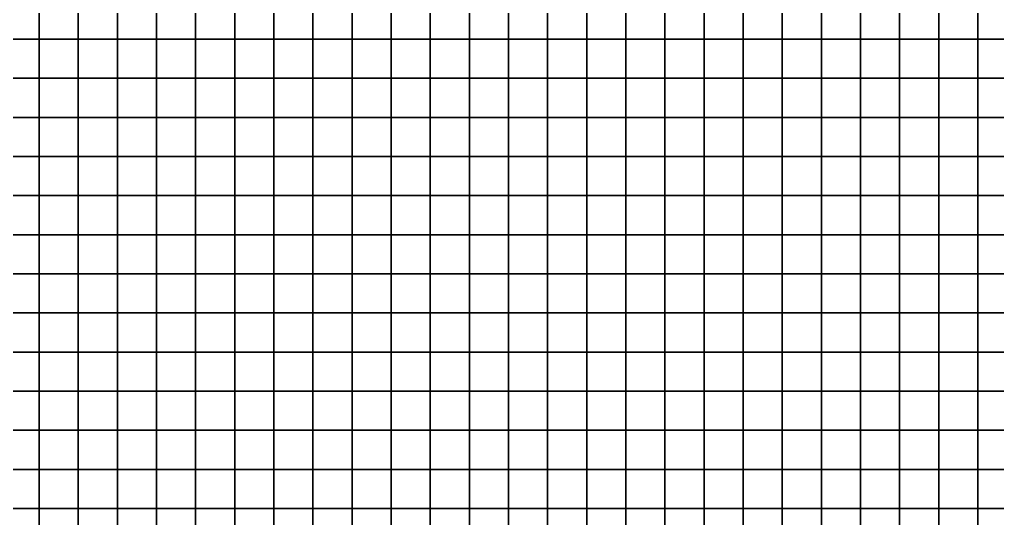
# Model space of a CAD drawing. Extents: x -32000 to 32000, y -32000 to 32000.
# Drawn here: x -15680 to 320, y -23843 to -15680 of the extents above; entities that cross this region are included whole.
import ezdxf

# ---------------------------------------------------------------- set-up
doc = ezdxf.new("R2010")
doc.units = 0

msp = doc.modelspace()

# ---------------------------------------------------------------- linework, layer by layer
at = {"color": 1}
for points in [[(-16000, -16000, 3510.0713), (-15360, -16000, 3424.8237), (-15360, -15360, 3465.3518), (-16000, -15360, 3507.9136)], [(-15360, -16000, 3424.8237), (-14720.002, -16000, 3072.3792), (-14720.002, -15360, 3094.0056), (-15360, -15360, 3465.3518)], [(-14720.002, -16000, 3072.3792), (-14080, -16000, 2852.0642), (-14080, -15360, 2842.8306), (-14720.002, -15360, 3094.0056)], [(-14080, -16000, 2852.0642), (-13440, -16000, 2836.656), (-13440, -15360, 2833.4561), (-14080, -15360, 2842.8306)], [(-13440, -16000, 2836.656), (-12800.002, -16000, 2835.3306), (-12800.002, -15360, 2832.1306), (-13440, -15360, 2833.4561)], [(-12800.002, -16000, 2835.3306), (-12160, -16000, 2834.0049), (-12160, -15360, 2830.8052), (-12800.002, -15360, 2832.1306)], [(-12160, -16000, 2834.0049), (-11520, -16000, 2833.1111), (-11520, -15360, 2829.4795), (-12160, -15360, 2830.8052)], [(-11520, -16000, 2833.1111), (-10880.002, -16000, 2834.5715), (-10880.002, -15360, 2830.6875), (-11520, -15360, 2829.4795)], [(-10880.002, -16000, 2834.5715), (-10240, -16000, 2836.1794), (-10240, -15360, 2832.2949), (-10880.002, -15360, 2830.6875)], [(-10240, -16000, 2836.1794), (-9600, -16000, 2837.7871), (-9600, -15360, 2833.9033), (-10240, -15360, 2832.2949)], [(-9600, -16000, 2837.7871), (-8960.002, -16000, 2839.395), (-8960.002, -15360, 2835.5115), (-9600, -15360, 2833.9033)], [(-8960.002, -16000, 2839.395), (-8320, -16000, 2841.0029), (-8320, -15360, 2837.1191), (-8960.002, -15360, 2835.5115)], [(-8320, -16000, 2841.0029), (-7680, -16000, 2842.6108), (-7680, -15360, 2838.7273), (-8320, -15360, 2837.1191)], [(-7680, -16000, 2842.6108), (-7040, -16000, 2844.2188), (-7040, -15360, 2840.3354), (-7680, -15360, 2838.7273)], [(-7040, -16000, 2844.2188), (-6400.002, -16000, 2845.8269), (-6400.002, -15360, 2841.9429), (-7040, -15360, 2840.3354)], [(-6400.002, -16000, 2845.8269), (-5760, -16000, 2847.4343), (-5760, -15360, 2843.5508), (-6400.002, -15360, 2841.9429)], [(-5760, -16000, 2847.4343), (-5120, -16000, 2849.043), (-5120, -15360, 2845.1592), (-5760, -15360, 2843.5508)], [(-5120, -16000, 2849.043), (-4480.002, -16000, 2850.6514), (-4480.002, -15360, 2846.7673), (-5120, -15360, 2845.1592)], [(-4480.002, -16000, 2850.6514), (-3840, -16000, 2852.2588), (-3840, -15360, 2848.3752), (-4480.002, -15360, 2846.7673)], [(-3840, -16000, 2852.2588), (-3200, -16000, 2853.8669), (-3200, -15360, 2850.0178), (-3840, -15360, 2848.3752)], [(-3200, -16000, 2853.8669), (-2560.002, -16000, 2855.509), (-2560.002, -15360, 2852.3511), (-3200, -15360, 2850.0178)], [(-2560.002, -16000, 2855.509), (-1920, -16000, 2876.9805), (-1920, -15360, 2868.7683), (-2560.002, -15360, 2852.3511)], [(-1920, -16000, 2876.9805), (-1280, -16000, 2963.5525), (-1280, -15360, 2940.9036), (-1920, -15360, 2868.7683)], [(-1280, -16000, 2963.5525), (-640.002, -16000, 3057.5889), (-640.002, -15360, 3017.8027), (-1280, -15360, 2940.9036)], [(-640.002, -16000, 3057.5889), (0, -16000, 3322.4719), (0, -15360, 3295.3147), (-640.002, -15360, 3017.8027)], [(0, -16000, 3322.4719), (640, -16000, 3743.3154), (640, -15360, 3744.3469), (0, -15360, 3295.3147)], [(-16000, -16640, 3418.0225), (-15360, -16640, 3243.3398), (-15360, -16000, 3424.8237), (-16000, -16000, 3510.0713)], [(-15360, -16640, 3243.3398), (-14720.002, -16640, 2952.3535), (-14720.002, -16000, 3072.3792), (-15360, -16000, 3424.8237)], [(-14720.002, -16640, 2952.3535), (-14080, -16640, 2849.9644), (-14080, -16000, 2852.0642), (-14720.002, -16000, 3072.3792)], [(-14080, -16640, 2849.9644), (-13440, -16640, 2839.8867), (-13440, -16000, 2836.656), (-14080, -16000, 2852.0642)], [(-13440, -16640, 2839.8867), (-12800.002, -16640, 2838.5305), (-12800.002, -16000, 2835.3306), (-13440, -16000, 2836.656)], [(-12800.002, -16640, 2838.5305), (-12160, -16640, 2837.2048), (-12160, -16000, 2834.0049), (-12800.002, -16000, 2835.3306)], [(-12160, -16640, 2837.2048), (-11520, -16640, 2836.9944), (-11520, -16000, 2833.1111), (-12160, -16000, 2834.0049)], [(-11520, -16640, 2836.9944), (-10880.002, -16640, 2838.4541), (-10880.002, -16000, 2834.5715), (-11520, -16000, 2833.1111)], [(-10880.002, -16640, 2838.4541), (-10240, -16640, 2840.0625), (-10240, -16000, 2836.1794), (-10880.002, -16000, 2834.5715)], [(-10240, -16640, 2840.0625), (-9600, -16640, 2841.6707), (-9600, -16000, 2837.7871), (-10240, -16000, 2836.1794)], [(-9600, -16640, 2841.6707), (-8960.002, -16640, 2843.2788), (-8960.002, -16000, 2839.395), (-9600, -16000, 2837.7871)], [(-8960.002, -16640, 2843.2788), (-8320, -16640, 2844.8865), (-8320, -16000, 2841.0029), (-8960.002, -16000, 2839.395)], [(-8320, -16640, 2844.8865), (-7680, -16640, 2846.4944), (-7680, -16000, 2842.6108), (-8320, -16000, 2841.0029)], [(-7680, -16640, 2846.4944), (-7040, -16640, 2848.1028), (-7040, -16000, 2844.2188), (-7680, -16000, 2842.6108)], [(-7040, -16640, 2848.1028), (-6400.002, -16640, 2849.7107), (-6400.002, -16000, 2845.8269), (-7040, -16000, 2844.2188)], [(-6400.002, -16640, 2849.7107), (-5760, -16640, 2851.3184), (-5760, -16000, 2847.4343), (-6400.002, -16000, 2845.8269)], [(-5760, -16640, 2851.3184), (-5120, -16640, 2852.9265), (-5120, -16000, 2849.043), (-5760, -16000, 2847.4343)], [(-5120, -16640, 2852.9265), (-4480.002, -16640, 2854.5344), (-4480.002, -16000, 2850.6514), (-5120, -16000, 2849.043)], [(-4480.002, -16640, 2854.5344), (-3840, -16640, 2856.1423), (-3840, -16000, 2852.2588), (-4480.002, -16000, 2850.6514)], [(-3840, -16640, 2856.1423), (-3200, -16640, 2857.7505), (-3200, -16000, 2853.8669), (-3840, -16000, 2852.2588)], [(-3200, -16640, 2857.7505), (-2560.002, -16640, 2859.3589), (-2560.002, -16000, 2855.509), (-3200, -16000, 2853.8669)], [(-2560.002, -16640, 2859.3589), (-1920, -16640, 2864.4343), (-1920, -16000, 2876.9805), (-2560.002, -16000, 2855.509)], [(-1920, -16640, 2864.4343), (-1280, -16640, 2884.636), (-1280, -16000, 2963.5525), (-1920, -16000, 2876.9805)], [(-1280, -16640, 2884.636), (-640.002, -16640, 2991.4568), (-640.002, -16000, 3057.5889), (-1280, -16000, 2963.5525)], [(-640.002, -16640, 2991.4568), (0, -16640, 3278.814), (0, -16000, 3322.4719), (-640.002, -16000, 3057.5889)], [(0, -16640, 3278.814), (640, -16640, 3703.8875), (640, -16000, 3743.3154), (0, -16000, 3322.4719)], [(-16000, -17280, 3445.1125), (-15360, -17280, 3187.772), (-15360, -16640, 3243.3398), (-16000, -16640, 3418.0225)], [(-15360, -17280, 3187.772), (-14720.002, -17280, 2877.158), (-14720.002, -16640, 2952.3535), (-15360, -16640, 3243.3398)], [(-14720.002, -17280, 2877.158), (-14080, -17280, 2845.3792), (-14080, -16640, 2849.9644), (-14720.002, -16640, 2952.3535)], [(-14080, -17280, 2845.3792), (-13440, -17280, 2843.7705), (-13440, -16640, 2839.8867), (-14080, -16640, 2849.9644)], [(-13440, -17280, 2843.7705), (-12800.002, -17280, 2842.1626), (-12800.002, -16640, 2838.5305), (-13440, -16640, 2839.8867)], [(-12800.002, -17280, 2842.1626), (-12160, -17280, 2840.7827), (-12160, -16640, 2837.2048), (-12800.002, -16640, 2838.5305)], [(-12160, -17280, 2840.7827), (-11520, -17280, 2840.8782), (-11520, -16640, 2836.9944), (-12160, -16640, 2837.2048)], [(-11520, -17280, 2840.8782), (-10880.002, -17280, 2842.3386), (-10880.002, -16640, 2838.4541), (-11520, -16640, 2836.9944)], [(-10880.002, -17280, 2842.3386), (-10240, -17280, 2843.9463), (-10240, -16640, 2840.0625), (-10880.002, -16640, 2838.4541)], [(-10240, -17280, 2843.9463), (-9600, -17280, 2845.5542), (-9600, -16640, 2841.6707), (-10240, -16640, 2840.0625)], [(-9600, -17280, 2845.5542), (-8960.002, -17280, 2847.1624), (-8960.002, -16640, 2843.2788), (-9600, -16640, 2841.6707)], [(-8960.002, -17280, 2847.1624), (-8320, -17280, 2848.77), (-8320, -16640, 2844.8865), (-8960.002, -16640, 2843.2788)], [(-8320, -17280, 2848.77), (-7680, -17280, 2850.3779), (-7680, -16640, 2846.4944), (-8320, -16640, 2844.8865)], [(-7680, -17280, 2850.3779), (-7040, -17280, 2851.9858), (-7040, -16640, 2848.1028), (-7680, -16640, 2846.4944)], [(-7040, -17280, 2851.9858), (-6400.002, -17280, 2853.5945), (-6400.002, -16640, 2849.7107), (-7040, -16640, 2848.1028)], [(-6400.002, -17280, 2853.5945), (-5760, -17280, 2855.2024), (-5760, -16640, 2851.3184), (-6400.002, -16640, 2849.7107)], [(-5760, -17280, 2855.2024), (-5120, -17280, 2856.8101), (-5120, -16640, 2852.9265), (-5760, -16640, 2851.3184)], [(-5120, -17280, 2856.8101), (-4480.002, -17280, 2858.418), (-4480.002, -16640, 2854.5344), (-5120, -16640, 2852.9265)], [(-4480.002, -17280, 2858.418), (-3840, -17280, 2860.0259), (-3840, -16640, 2856.1423), (-4480.002, -16640, 2854.5344)], [(-3840, -17280, 2860.0259), (-3200, -17280, 2861.7144), (-3200, -16640, 2857.7505), (-3840, -16640, 2856.1423)], [(-3200, -17280, 2861.7144), (-2560.002, -17280, 2863.3428), (-2560.002, -16640, 2859.3589), (-3200, -16640, 2857.7505)], [(-2560.002, -17280, 2863.3428), (-1920, -17280, 2866.1895), (-1920, -16640, 2864.4343), (-2560.002, -16640, 2859.3589)], [(-1920, -17280, 2866.1895), (-1280, -17280, 2881.6279), (-1280, -16640, 2884.636), (-1920, -16640, 2864.4343)], [(-1280, -17280, 2881.6279), (-640.002, -17280, 2959.2395), (-640.002, -16640, 2991.4568), (-1280, -16640, 2884.636)], [(-640.002, -17280, 2959.2395), (0, -17280, 3163.3669), (0, -16640, 3278.814), (-640.002, -16640, 2991.4568)], [(0, -17280, 3163.3669), (640, -17280, 3473.2761), (640, -16640, 3703.8875), (0, -16640, 3278.814)], [(-16000, -17920, 3565.6682), (-15360, -17920, 3177.1338), (-15360, -17280, 3187.772), (-16000, -17280, 3445.1125)], [(-15360, -17920, 3177.1338), (-14720.002, -17920, 2866.3237), (-14720.002, -17280, 2877.158), (-15360, -17280, 3187.772)], [(-14720.002, -17920, 2866.3237), (-14080, -17920, 2849.2622), (-14080, -17280, 2845.3792), (-14720.002, -17280, 2877.158)], [(-14080, -17920, 2849.2622), (-13440, -17920, 2847.6541), (-13440, -17280, 2843.7705), (-14080, -17280, 2845.3792)], [(-13440, -17920, 2847.6541), (-12800.002, -17920, 2846.0461), (-12800.002, -17280, 2842.1626), (-13440, -17280, 2843.7705)], [(-12800.002, -17920, 2846.0461), (-12160, -17920, 2844.6663), (-12160, -17280, 2840.7827), (-12800.002, -17280, 2842.1626)], [(-12160, -17920, 2844.6663), (-11520, -17920, 2844.7617), (-11520, -17280, 2840.8782), (-12160, -17280, 2840.7827)], [(-11520, -17920, 2844.7617), (-10880.002, -17920, 2846.2219), (-10880.002, -17280, 2842.3386), (-11520, -17280, 2840.8782)], [(-10880.002, -17920, 2846.2219), (-10240, -17920, 2847.8298), (-10240, -17280, 2843.9463), (-10880.002, -17280, 2842.3386)], [(-10240, -17920, 2847.8298), (-9600, -17920, 2849.438), (-9600, -17280, 2845.5542), (-10240, -17280, 2843.9463)], [(-9600, -17920, 2849.438), (-8960.002, -17920, 2851.0459), (-8960.002, -17280, 2847.1624), (-9600, -17280, 2845.5542)], [(-8960.002, -17920, 2851.0459), (-8320, -17920, 2852.6541), (-8320, -17280, 2848.77), (-8960.002, -17280, 2847.1624)], [(-8320, -17920, 2852.6541), (-7680, -17920, 2854.262), (-7680, -17280, 2850.3779), (-8320, -17280, 2848.77)], [(-7680, -17920, 2854.262), (-7040, -17920, 2855.8699), (-7040, -17280, 2851.9858), (-7680, -17280, 2850.3779)], [(-7040, -17920, 2855.8699), (-6400.002, -17920, 2857.478), (-6400.002, -17280, 2853.5945), (-7040, -17280, 2851.9858)], [(-6400.002, -17920, 2857.478), (-5760, -17920, 2859.0859), (-5760, -17280, 2855.2024), (-6400.002, -17280, 2853.5945)], [(-5760, -17920, 2859.0859), (-5120, -17920, 2860.6938), (-5120, -17280, 2856.8101), (-5760, -17280, 2855.2024)], [(-5120, -17920, 2860.6938), (-4480.002, -17920, 2862.3018), (-4480.002, -17280, 2858.418), (-5120, -17280, 2856.8101)], [(-4480.002, -17920, 2862.3018), (-3840, -17920, 2863.9102), (-3840, -17280, 2860.0259), (-4480.002, -17280, 2858.418)], [(-3840, -17920, 2863.9102), (-3200, -17920, 2865.6746), (-3200, -17280, 2861.7144), (-3840, -17280, 2860.0259)], [(-3200, -17920, 2865.6746), (-2560.002, -17920, 2867.3257), (-2560.002, -17280, 2863.3428), (-3200, -17280, 2861.7144)], [(-2560.002, -17920, 2867.3257), (-1920, -17920, 2869.8416), (-1920, -17280, 2866.1895), (-2560.002, -17280, 2863.3428)], [(-1920, -17920, 2869.8416), (-1280, -17920, 2881.8665), (-1280, -17280, 2881.6279), (-1920, -17280, 2866.1895)], [(-1280, -17920, 2881.8665), (-640.002, -17920, 2927.3503), (-640.002, -17280, 2959.2395), (-1280, -17280, 2881.6279)], [(-640.002, -17920, 2927.3503), (0, -17920, 3042.105), (0, -17280, 3163.3669), (-640.002, -17280, 2959.2395)], [(0, -17920, 3042.105), (640, -17920, 3291.7488), (640, -17280, 3473.2761), (0, -17280, 3163.3669)], [(-16000, -18560, 3737.9001), (-15360, -18560, 3224.6284), (-15360, -17920, 3177.1338), (-16000, -17920, 3565.6682)], [(-15360, -18560, 3224.6284), (-14720.002, -18560, 2895.1516), (-14720.002, -17920, 2866.3237), (-15360, -17920, 3177.1338)], [(-14720.002, -18560, 2895.1516), (-14080, -18560, 2863.3677), (-14080, -17920, 2849.2622), (-14720.002, -17920, 2866.3237)], [(-14080, -18560, 2863.3677), (-13440, -18560, 2851.5381), (-13440, -17920, 2847.6541), (-14080, -17920, 2849.2622)], [(-13440, -18560, 2851.5381), (-12800.002, -18560, 2849.9297), (-12800.002, -17920, 2846.0461), (-13440, -17920, 2847.6541)], [(-12800.002, -18560, 2849.9297), (-12160, -18560, 2848.55), (-12160, -17920, 2844.6663), (-12800.002, -17920, 2846.0461)], [(-12160, -18560, 2848.55), (-11520, -18560, 2848.6453), (-11520, -17920, 2844.7617), (-12160, -17920, 2844.6663)], [(-11520, -18560, 2848.6453), (-10880.002, -18560, 2850.1055), (-10880.002, -17920, 2846.2219), (-11520, -17920, 2844.7617)], [(-10880.002, -18560, 2850.1055), (-10240, -18560, 2851.7136), (-10240, -17920, 2847.8298), (-10880.002, -17920, 2846.2219)], [(-10240, -18560, 2851.7136), (-9600, -18560, 2853.3215), (-9600, -17920, 2849.438), (-10240, -17920, 2847.8298)], [(-9600, -18560, 2853.3215), (-8960.002, -18560, 2854.9294), (-8960.002, -17920, 2851.0459), (-9600, -17920, 2849.438)], [(-8960.002, -18560, 2854.9294), (-8320, -18560, 2856.5376), (-8320, -17920, 2852.6541), (-8960.002, -17920, 2851.0459)], [(-8320, -18560, 2856.5376), (-7680, -18560, 2858.1458), (-7680, -17920, 2854.262), (-8320, -17920, 2852.6541)], [(-7680, -18560, 2858.1458), (-7040, -18560, 2859.7537), (-7040, -17920, 2855.8699), (-7680, -17920, 2854.262)], [(-7040, -18560, 2859.7537), (-6400.002, -18560, 2861.3616), (-6400.002, -17920, 2857.478), (-7040, -17920, 2855.8699)], [(-6400.002, -18560, 2861.3616), (-5760, -18560, 2862.9695), (-5760, -17920, 2859.0859), (-6400.002, -17920, 2857.478)], [(-5760, -18560, 2862.9695), (-5120, -18560, 2864.5774), (-5120, -17920, 2860.6938), (-5760, -17920, 2859.0859)], [(-5120, -18560, 2864.5774), (-4480.002, -18560, 2866.1855), (-4480.002, -17920, 2862.3018), (-5120, -17920, 2860.6938)], [(-4480.002, -18560, 2866.1855), (-3840, -18560, 2867.7937), (-3840, -17920, 2863.9102), (-4480.002, -17920, 2862.3018)], [(-3840, -18560, 2867.7937), (-3200, -18560, 2869.4446), (-3200, -17920, 2865.6746), (-3840, -17920, 2863.9102)], [(-3200, -18560, 2869.4446), (-2560.002, -18560, 2871.0662), (-2560.002, -17920, 2867.3257), (-3200, -17920, 2865.6746)], [(-2560.002, -18560, 2871.0662), (-1920, -18560, 2872.6213), (-1920, -17920, 2869.8416), (-2560.002, -17920, 2867.3257)], [(-1920, -18560, 2872.6213), (-1280, -18560, 2874.3669), (-1280, -17920, 2881.8665), (-1920, -17920, 2869.8416)], [(-1280, -18560, 2874.3669), (-640.002, -18560, 2885.9001), (-640.002, -17920, 2927.3503), (-1280, -17920, 2881.8665)], [(-640.002, -18560, 2885.9001), (0, -18560, 3003.74), (0, -17920, 3042.105), (-640.002, -17920, 2927.3503)], [(0, -18560, 3003.74), (640, -18560, 3230.051), (640, -17920, 3291.7488), (0, -17920, 3042.105)], [(-16000, -19200, 3762.7944), (-15360, -19200, 3208.9736), (-15360, -18560, 3224.6284), (-16000, -18560, 3737.9001)], [(-15360, -19200, 3208.9736), (-14720.002, -19200, 2989.5701), (-14720.002, -18560, 2895.1516), (-15360, -18560, 3224.6284)], [(-14720.002, -19200, 2989.5701), (-14080, -19200, 2905.4714), (-14080, -18560, 2863.3677), (-14720.002, -18560, 2895.1516)], [(-14080, -19200, 2905.4714), (-13440, -19200, 2855.4216), (-13440, -18560, 2851.5381), (-14080, -18560, 2863.3677)], [(-13440, -19200, 2855.4216), (-12800.002, -19200, 2853.8135), (-12800.002, -18560, 2849.9297), (-13440, -18560, 2851.5381)], [(-12800.002, -19200, 2853.8135), (-12160, -19200, 2852.4336), (-12160, -18560, 2848.55), (-12800.002, -18560, 2849.9297)], [(-12160, -19200, 2852.4336), (-11520, -19200, 2852.5291), (-11520, -18560, 2848.6453), (-12160, -18560, 2848.55)], [(-11520, -19200, 2852.5291), (-10880.002, -19200, 2853.9893), (-10880.002, -18560, 2850.1055), (-11520, -18560, 2848.6453)], [(-10880.002, -19200, 2853.9893), (-10240, -19200, 2855.5972), (-10240, -18560, 2851.7136), (-10880.002, -18560, 2850.1055)], [(-10240, -19200, 2855.5972), (-9600, -19200, 2857.2051), (-9600, -18560, 2853.3215), (-10240, -18560, 2851.7136)], [(-9600, -19200, 2857.2051), (-8960.002, -19200, 2858.813), (-8960.002, -18560, 2854.9294), (-9600, -18560, 2853.3215)], [(-8960.002, -19200, 2858.813), (-8320, -19200, 2860.4209), (-8320, -18560, 2856.5376), (-8960.002, -18560, 2854.9294)], [(-8320, -19200, 2860.4209), (-7680, -19200, 2862.0293), (-7680, -18560, 2858.1458), (-8320, -18560, 2856.5376)], [(-7680, -19200, 2862.0293), (-7040, -19200, 2863.6375), (-7040, -18560, 2859.7537), (-7680, -18560, 2858.1458)], [(-7040, -19200, 2863.6375), (-6400.002, -19200, 2865.2454), (-6400.002, -18560, 2861.3616), (-7040, -18560, 2859.7537)], [(-6400.002, -19200, 2865.2454), (-5760, -19200, 2866.853), (-5760, -18560, 2862.9695), (-6400.002, -18560, 2861.3616)], [(-5760, -19200, 2866.853), (-5120, -19200, 2868.4609), (-5120, -18560, 2864.5774), (-5760, -18560, 2862.9695)], [(-5120, -19200, 2868.4609), (-4480.002, -19200, 2870.0693), (-4480.002, -18560, 2866.1855), (-5120, -18560, 2864.5774)], [(-4480.002, -19200, 2870.0693), (-3840, -19200, 2871.6772), (-3840, -18560, 2867.7937), (-4480.002, -18560, 2866.1855)], [(-3840, -19200, 2871.6772), (-3200, -19200, 2873.2852), (-3200, -18560, 2869.4446), (-3840, -18560, 2867.7937)], [(-3200, -19200, 2873.2852), (-2560.002, -19200, 2874.8931), (-2560.002, -18560, 2871.0662), (-3200, -18560, 2869.4446)], [(-2560.002, -19200, 2874.8931), (-1920, -19200, 2876.5015), (-1920, -18560, 2872.6213), (-2560.002, -18560, 2871.0662)], [(-1920, -19200, 2876.5015), (-1280, -19200, 2878.1094), (-1280, -18560, 2874.3669), (-1920, -18560, 2872.6213)], [(-1280, -19200, 2878.1094), (-640.002, -19200, 2889.4919), (-640.002, -18560, 2885.9001), (-1280, -18560, 2874.3669)], [(-640.002, -19200, 2889.4919), (0, -19200, 2953.4824), (0, -18560, 3003.74), (-640.002, -18560, 2885.9001)], [(0, -19200, 2953.4824), (640, -19200, 3013.0583), (640, -18560, 3230.051), (0, -18560, 3003.74)], [(-16000, -19840, 3969.1306), (-15360, -19840, 3468.6714), (-15360, -19200, 3208.9736), (-16000, -19200, 3762.7944)], [(-15360, -19840, 3468.6714), (-14720.002, -19840, 3226.8997), (-14720.002, -19200, 2989.5701), (-15360, -19200, 3208.9736)], [(-14720.002, -19840, 3226.8997), (-14080, -19840, 3010.7285), (-14080, -19200, 2905.4714), (-14720.002, -19200, 2989.5701)], [(-14080, -19840, 3010.7285), (-13440, -19840, 2893.6453), (-13440, -19200, 2855.4216), (-14080, -19200, 2905.4714)], [(-13440, -19840, 2893.6453), (-12800.002, -19840, 2860.8489), (-12800.002, -19200, 2853.8135), (-13440, -19200, 2855.4216)], [(-12800.002, -19840, 2860.8489), (-12160, -19840, 2856.3174), (-12160, -19200, 2852.4336), (-12800.002, -19200, 2853.8135)], [(-12160, -19840, 2856.3174), (-11520, -19840, 2856.4126), (-11520, -19200, 2852.5291), (-12160, -19200, 2852.4336)], [(-11520, -19840, 2856.4126), (-10880.002, -19840, 2857.8728), (-10880.002, -19200, 2853.9893), (-11520, -19200, 2852.5291)], [(-10880.002, -19840, 2857.8728), (-10240, -19840, 2859.481), (-10240, -19200, 2855.5972), (-10880.002, -19200, 2853.9893)], [(-10240, -19840, 2859.481), (-9600, -19840, 2861.0889), (-9600, -19200, 2857.2051), (-10240, -19200, 2855.5972)], [(-9600, -19840, 2861.0889), (-8960.002, -19840, 2862.6965), (-8960.002, -19200, 2858.813), (-9600, -19200, 2857.2051)], [(-8960.002, -19840, 2862.6965), (-8320, -19840, 2864.3049), (-8320, -19200, 2860.4209), (-8960.002, -19200, 2858.813)], [(-8320, -19840, 2864.3049), (-7680, -19840, 2865.9128), (-7680, -19200, 2862.0293), (-8320, -19200, 2860.4209)], [(-7680, -19840, 2865.9128), (-7040, -19840, 2867.521), (-7040, -19200, 2863.6375), (-7680, -19200, 2862.0293)], [(-7040, -19840, 2867.521), (-6400.002, -19840, 2869.1289), (-6400.002, -19200, 2865.2454), (-7040, -19200, 2863.6375)], [(-6400.002, -19840, 2869.1289), (-5760, -19840, 2870.7371), (-5760, -19200, 2866.853), (-6400.002, -19200, 2865.2454)], [(-5760, -19840, 2870.7371), (-5120, -19840, 2872.3452), (-5120, -19200, 2868.4609), (-5760, -19200, 2866.853)], [(-5120, -19840, 2872.3452), (-4480.002, -19840, 2873.9529), (-4480.002, -19200, 2870.0693), (-5120, -19200, 2868.4609)], [(-4480.002, -19840, 2873.9529), (-3840, -19840, 2875.561), (-3840, -19200, 2871.6772), (-4480.002, -19200, 2870.0693)], [(-3840, -19840, 2875.561), (-3200, -19840, 2877.1689), (-3200, -19200, 2873.2852), (-3840, -19200, 2871.6772)], [(-3200, -19840, 2877.1689), (-2560.002, -19840, 2878.7769), (-2560.002, -19200, 2874.8931), (-3200, -19200, 2873.2852)], [(-2560.002, -19840, 2878.7769), (-1920, -19840, 2880.385), (-1920, -19200, 2876.5015), (-2560.002, -19200, 2874.8931)], [(-1920, -19840, 2880.385), (-1280, -19840, 2882.6089), (-1280, -19200, 2878.1094), (-1920, -19200, 2876.5015)], [(-1280, -19840, 2882.6089), (-640.002, -19840, 2889.1841), (-640.002, -19200, 2889.4919), (-1280, -19200, 2878.1094)], [(-640.002, -19840, 2889.1841), (0, -19840, 2892.384), (0, -19200, 2953.4824), (-640.002, -19200, 2889.4919)], [(0, -19840, 2892.384), (640, -19840, 2896.5232), (640, -19200, 3013.0583), (0, -19200, 2953.4824)], [(-16000, -20480, 4236.2661), (-15360, -20480, 3784.896), (-15360, -19840, 3468.6714), (-16000, -19840, 3969.1306)], [(-15360, -20480, 3784.896), (-14720.002, -20480, 3463.0955), (-14720.002, -19840, 3226.8997), (-15360, -19840, 3468.6714)], [(-14720.002, -20480, 3463.0955), (-14080, -20480, 3210.6406), (-14080, -19840, 3010.7285), (-14720.002, -19840, 3226.8997)], [(-14080, -20480, 3210.6406), (-13440, -20480, 2943.5505), (-13440, -19840, 2893.6453), (-14080, -19840, 3010.7285)], [(-13440, -20480, 2943.5505), (-12800.002, -20480, 2865.6472), (-12800.002, -19840, 2860.8489), (-13440, -19840, 2893.6453)], [(-12800.002, -20480, 2865.6472), (-12160, -20480, 2860.2009), (-12160, -19840, 2856.3174), (-12800.002, -19840, 2860.8489)], [(-12160, -20480, 2860.2009), (-11520, -20480, 2860.2961), (-11520, -19840, 2856.4126), (-12160, -19840, 2856.3174)], [(-11520, -20480, 2860.2961), (-10880.002, -20480, 2861.7566), (-10880.002, -19840, 2857.8728), (-11520, -19840, 2856.4126)], [(-10880.002, -20480, 2861.7566), (-10240, -20480, 2863.3645), (-10240, -19840, 2859.481), (-10880.002, -19840, 2857.8728)], [(-10240, -20480, 2863.3645), (-9600, -20480, 2864.9727), (-9600, -19840, 2861.0889), (-10240, -19840, 2859.481)], [(-9600, -20480, 2864.9727), (-8960.002, -20480, 2866.5801), (-8960.002, -19840, 2862.6965), (-9600, -19840, 2861.0889)], [(-8960.002, -20480, 2866.5801), (-8320, -20480, 2868.1887), (-8320, -19840, 2864.3049), (-8960.002, -19840, 2862.6965)], [(-8320, -20480, 2868.1887), (-7680, -20480, 2869.7969), (-7680, -19840, 2865.9128), (-8320, -19840, 2864.3049)], [(-7680, -20480, 2869.7969), (-7040, -20480, 2871.4045), (-7040, -19840, 2867.521), (-7680, -19840, 2865.9128)], [(-7040, -20480, 2871.4045), (-6400.002, -20480, 2873.0122), (-6400.002, -19840, 2869.1289), (-7040, -19840, 2867.521)], [(-6400.002, -20480, 2873.0122), (-5760, -20480, 2874.6204), (-5760, -19840, 2870.7371), (-6400.002, -19840, 2869.1289)], [(-5760, -20480, 2874.6204), (-5120, -20480, 2876.2285), (-5120, -19840, 2872.3452), (-5760, -19840, 2870.7371)], [(-5120, -20480, 2876.2285), (-4480.002, -20480, 2877.8364), (-4480.002, -19840, 2873.9529), (-5120, -19840, 2872.3452)], [(-4480.002, -20480, 2877.8364), (-3840, -20480, 2879.4443), (-3840, -19840, 2875.561), (-4480.002, -19840, 2873.9529)], [(-3840, -20480, 2879.4443), (-3200, -20480, 2881.0525), (-3200, -19840, 2877.1689), (-3840, -19840, 2875.561)], [(-3200, -20480, 2881.0525), (-2560.002, -20480, 2882.6606), (-2560.002, -19840, 2878.7769), (-3200, -19840, 2877.1689)], [(-2560.002, -20480, 2882.6606), (-1920, -20480, 2884.2688), (-1920, -19840, 2880.385), (-2560.002, -19840, 2878.7769)], [(-1920, -20480, 2884.2688), (-1280, -20480, 2886.873), (-1280, -19840, 2882.6089), (-1920, -19840, 2880.385)], [(-1280, -20480, 2886.873), (-640.002, -20480, 2894.4646), (-640.002, -19840, 2889.1841), (-1280, -19840, 2882.6089)], [(-640.002, -20480, 2894.4646), (0, -20480, 2894.0176), (0, -19840, 2892.384), (-640.002, -19840, 2889.1841)], [(0, -20480, 2894.0176), (640, -20480, 2903.0356), (640, -19840, 2896.5232), (0, -19840, 2892.384)], [(-16000, -21120, 4288.2949), (-15360, -21120, 3847.4182), (-15360, -20480, 3784.896), (-16000, -20480, 4236.2661)], [(-15360, -21120, 3847.4182), (-14720.002, -21120, 3532.666), (-14720.002, -20480, 3463.0955), (-15360, -20480, 3784.896)], [(-14720.002, -21120, 3532.666), (-14080, -21120, 3330.1719), (-14080, -20480, 3210.6406), (-14720.002, -20480, 3463.0955)], [(-14080, -21120, 3330.1719), (-13440, -21120, 2982.7107), (-13440, -20480, 2943.5505), (-14080, -20480, 3210.6406)], [(-13440, -21120, 2982.7107), (-12800.002, -21120, 2884.4111), (-12800.002, -20480, 2865.6472), (-13440, -20480, 2943.5505)], [(-12800.002, -21120, 2884.4111), (-12160, -21120, 2876.1497), (-12160, -20480, 2860.2009), (-12800.002, -20480, 2865.6472)], [(-12160, -21120, 2876.1497), (-11520, -21120, 2864.3359), (-11520, -20480, 2860.2961), (-12160, -20480, 2860.2009)], [(-11520, -21120, 2864.3359), (-10880.002, -21120, 2865.6401), (-10880.002, -20480, 2861.7566), (-11520, -20480, 2860.2961)], [(-10880.002, -21120, 2865.6401), (-10240, -21120, 2867.2488), (-10240, -20480, 2863.3645), (-10880.002, -20480, 2861.7566)], [(-10240, -21120, 2867.2488), (-9600, -21120, 2868.856), (-9600, -20480, 2864.9727), (-10240, -20480, 2863.3645)], [(-9600, -21120, 2868.856), (-8960.002, -21120, 2870.4641), (-8960.002, -20480, 2866.5801), (-9600, -20480, 2864.9727)], [(-8960.002, -21120, 2870.4641), (-8320, -21120, 2872.072), (-8320, -20480, 2868.1887), (-8960.002, -20480, 2866.5801)], [(-8320, -21120, 2872.072), (-7680, -21120, 2873.6804), (-7680, -20480, 2869.7969), (-8320, -20480, 2868.1887)], [(-7680, -21120, 2873.6804), (-7040, -21120, 2875.2881), (-7040, -20480, 2871.4045), (-7680, -20480, 2869.7969)], [(-7040, -21120, 2875.2881), (-6400.002, -21120, 2876.896), (-6400.002, -20480, 2873.0122), (-7040, -20480, 2871.4045)], [(-6400.002, -21120, 2876.896), (-5760, -21120, 2878.5039), (-5760, -20480, 2874.6204), (-6400.002, -20480, 2873.0122)], [(-5760, -21120, 2878.5039), (-5120, -21120, 2880.1125), (-5120, -20480, 2876.2285), (-5760, -20480, 2874.6204)], [(-5120, -21120, 2880.1125), (-4480.002, -21120, 2881.7202), (-4480.002, -20480, 2877.8364), (-5120, -20480, 2876.2285)], [(-4480.002, -21120, 2881.7202), (-3840, -21120, 2883.3281), (-3840, -20480, 2879.4443), (-4480.002, -20480, 2877.8364)], [(-3840, -21120, 2883.3281), (-3200, -21120, 2884.936), (-3200, -20480, 2881.0525), (-3840, -20480, 2879.4443)], [(-3200, -21120, 2884.936), (-2560.002, -21120, 2886.5439), (-2560.002, -20480, 2882.6606), (-3200, -20480, 2881.0525)], [(-2560.002, -21120, 2886.5439), (-1920, -21120, 2888.1523), (-1920, -20480, 2884.2688), (-2560.002, -20480, 2882.6606)], [(-1920, -21120, 2888.1523), (-1280, -21120, 2889.9524), (-1280, -20480, 2886.873), (-1920, -20480, 2884.2688)], [(-1280, -21120, 2889.9524), (-640.002, -21120, 2892.7205), (-640.002, -20480, 2894.4646), (-1280, -20480, 2886.873)], [(-640.002, -21120, 2892.7205), (0, -21120, 2895.9204), (0, -20480, 2894.0176), (-640.002, -20480, 2894.4646)], [(0, -21120, 2895.9204), (640, -21120, 2919.0251), (640, -20480, 2903.0356), (0, -20480, 2894.0176)], [(-16000, -21760, 4340.3862), (-15360, -21760, 4032.9094), (-15360, -21120, 3847.4182), (-16000, -21120, 4288.2949)], [(-15360, -21760, 4032.9094), (-14720.002, -21760, 3759.7983), (-14720.002, -21120, 3532.666), (-15360, -21120, 3847.4182)], [(-14720.002, -21760, 3759.7983), (-14080, -21760, 3560.7749), (-14080, -21120, 3330.1719), (-14720.002, -21120, 3532.666)], [(-14080, -21760, 3560.7749), (-13440, -21760, 3192.5295), (-13440, -21120, 2982.7107), (-14080, -21120, 3330.1719)], [(-13440, -21760, 3192.5295), (-12800.002, -21760, 3006.0994), (-12800.002, -21120, 2884.4111), (-13440, -21120, 2982.7107)], [(-12800.002, -21760, 3006.0994), (-12160, -21760, 2968.8145), (-12160, -21120, 2876.1497), (-12800.002, -21120, 2884.4111)], [(-12160, -21760, 2968.8145), (-11520, -21760, 2908.3135), (-11520, -21120, 2864.3359), (-12160, -21120, 2876.1497)], [(-11520, -21760, 2908.3135), (-10880.002, -21760, 2871.3765), (-10880.002, -21120, 2865.6401), (-11520, -21120, 2864.3359)], [(-10880.002, -21760, 2871.3765), (-10240, -21760, 2871.1316), (-10240, -21120, 2867.2488), (-10880.002, -21120, 2865.6401)], [(-10240, -21760, 2871.1316), (-9600, -21760, 2872.7402), (-9600, -21120, 2868.856), (-10240, -21120, 2867.2488)], [(-9600, -21760, 2872.7402), (-8960.002, -21760, 2874.3481), (-8960.002, -21120, 2870.4641), (-9600, -21120, 2868.856)], [(-8960.002, -21760, 2874.3481), (-8320, -21760, 2875.9558), (-8320, -21120, 2872.072), (-8960.002, -21120, 2870.4641)], [(-8320, -21760, 2875.9558), (-7680, -21760, 2877.5637), (-7680, -21120, 2873.6804), (-8320, -21120, 2872.072)], [(-7680, -21760, 2877.5637), (-7040, -21760, 2879.1721), (-7040, -21120, 2875.2881), (-7680, -21120, 2873.6804)], [(-7040, -21760, 2879.1721), (-6400.002, -21760, 2880.78), (-6400.002, -21120, 2876.896), (-7040, -21120, 2875.2881)], [(-6400.002, -21760, 2880.78), (-5760, -21760, 2882.3875), (-5760, -21120, 2878.5039), (-6400.002, -21120, 2876.896)], [(-5760, -21760, 2882.3875), (-5120, -21760, 2883.9958), (-5120, -21120, 2880.1125), (-5760, -21120, 2878.5039)], [(-5120, -21760, 2883.9958), (-4480.002, -21760, 2885.6038), (-4480.002, -21120, 2881.7202), (-5120, -21120, 2880.1125)], [(-4480.002, -21760, 2885.6038), (-3840, -21760, 2887.2119), (-3840, -21120, 2883.3281), (-4480.002, -21120, 2881.7202)], [(-3840, -21760, 2887.2119), (-3200, -21760, 2888.8196), (-3200, -21120, 2884.936), (-3840, -21120, 2883.3281)], [(-3200, -21760, 2888.8196), (-2560.002, -21760, 2890.4275), (-2560.002, -21120, 2886.5439), (-3200, -21120, 2884.936)], [(-2560.002, -21760, 2890.4275), (-1920, -21760, 2892.0359), (-1920, -21120, 2888.1523), (-2560.002, -21120, 2886.5439)], [(-1920, -21760, 2892.0359), (-1280, -21760, 2893.6438), (-1280, -21120, 2889.9524), (-1920, -21120, 2888.1523)], [(-1280, -21760, 2893.6438), (-640.002, -21760, 2895.252), (-640.002, -21120, 2892.7205), (-1280, -21120, 2889.9524)], [(-640.002, -21760, 2895.252), (0, -21760, 2897.7595), (0, -21120, 2895.9204), (-640.002, -21120, 2892.7205)], [(0, -21760, 2897.7595), (640, -21760, 2936.9048), (640, -21120, 2919.0251), (0, -21120, 2895.9204)], [(-16000, -22400, 4380.21), (-15360, -22400, 4142.6084), (-15360, -21760, 4032.9094), (-16000, -21760, 4340.3862)], [(-15360, -22400, 4142.6084), (-14720.002, -22400, 3973.0659), (-14720.002, -21760, 3759.7983), (-15360, -21760, 4032.9094)], [(-14720.002, -22400, 3973.0659), (-14080, -22400, 3727.3235), (-14080, -21760, 3560.7749), (-14720.002, -21760, 3759.7983)], [(-14080, -22400, 3727.3235), (-13440, -22400, 3398.0557), (-13440, -21760, 3192.5295), (-14080, -21760, 3560.7749)], [(-13440, -22400, 3398.0557), (-12800.002, -22400, 3138.6958), (-12800.002, -21760, 3006.0994), (-13440, -21760, 3192.5295)], [(-12800.002, -22400, 3138.6958), (-12160, -22400, 3036.228), (-12160, -21760, 2968.8145), (-12800.002, -21760, 3006.0994)], [(-12160, -22400, 3036.228), (-11520, -22400, 2958.8711), (-11520, -21760, 2908.3135), (-12160, -21760, 2968.8145)], [(-11520, -22400, 2958.8711), (-10880.002, -22400, 2877.7139), (-10880.002, -21760, 2871.3765), (-11520, -21760, 2908.3135)], [(-10880.002, -22400, 2877.7139), (-10240, -22400, 2875.0151), (-10240, -21760, 2871.1316), (-10880.002, -21760, 2871.3765)], [(-10240, -22400, 2875.0151), (-9600, -22400, 2876.6235), (-9600, -21760, 2872.7402), (-10240, -21760, 2871.1316)], [(-9600, -22400, 2876.6235), (-8960.002, -22400, 2878.2317), (-8960.002, -21760, 2874.3481), (-9600, -21760, 2872.7402)], [(-8960.002, -22400, 2878.2317), (-8320, -22400, 2879.8396), (-8320, -21760, 2875.9558), (-8960.002, -21760, 2874.3481)], [(-8320, -22400, 2879.8396), (-7680, -22400, 2881.4475), (-7680, -21760, 2877.5637), (-8320, -21760, 2875.9558)], [(-7680, -22400, 2881.4475), (-7040, -22400, 2883.0554), (-7040, -21760, 2879.1721), (-7680, -21760, 2877.5637)], [(-7040, -22400, 2883.0554), (-6400.002, -22400, 2884.6638), (-6400.002, -21760, 2880.78), (-7040, -21760, 2879.1721)], [(-6400.002, -22400, 2884.6638), (-5760, -22400, 2886.271), (-5760, -21760, 2882.3875), (-6400.002, -21760, 2880.78)], [(-5760, -22400, 2886.271), (-5120, -22400, 2887.8796), (-5120, -21760, 2883.9958), (-5760, -21760, 2882.3875)], [(-5120, -22400, 2887.8796), (-4480.002, -22400, 2889.4873), (-4480.002, -21760, 2885.6038), (-5120, -21760, 2883.9958)], [(-4480.002, -22400, 2889.4873), (-3840, -22400, 2891.0955), (-3840, -21760, 2887.2119), (-4480.002, -21760, 2885.6038)], [(-3840, -22400, 2891.0955), (-3200, -22400, 2892.7036), (-3200, -21760, 2888.8196), (-3840, -21760, 2887.2119)], [(-3200, -22400, 2892.7036), (-2560.002, -22400, 2894.3115), (-2560.002, -21760, 2890.4275), (-3200, -21760, 2888.8196)], [(-2560.002, -22400, 2894.3115), (-1920, -22400, 2895.9194), (-1920, -21760, 2892.0359), (-2560.002, -21760, 2890.4275)], [(-1920, -22400, 2895.9194), (-1280, -22400, 2897.5273), (-1280, -21760, 2893.6438), (-1920, -21760, 2892.0359)], [(-1280, -22400, 2897.5273), (-640.002, -22400, 2899.1355), (-640.002, -21760, 2895.252), (-1280, -21760, 2893.6438)], [(-640.002, -22400, 2899.1355), (0, -22400, 2900.8762), (0, -21760, 2897.7595), (-640.002, -21760, 2895.252)], [(0, -22400, 2900.8762), (640, -22400, 2916.1755), (640, -21760, 2936.9048), (0, -21760, 2897.7595)], [(-16000, -23040, 4484.6421), (-15360, -23040, 4174.8516), (-15360, -22400, 4142.6084), (-16000, -22400, 4380.21)], [(-15360, -23040, 4174.8516), (-14720.002, -23040, 4045.1729), (-14720.002, -22400, 3973.0659), (-15360, -22400, 4142.6084)], [(-14720.002, -23040, 4045.1729), (-14080, -23040, 3850.4163), (-14080, -22400, 3727.3235), (-14720.002, -22400, 3973.0659)], [(-14080, -23040, 3850.4163), (-13440, -23040, 3466.8438), (-13440, -22400, 3398.0557), (-14080, -22400, 3727.3235)], [(-13440, -23040, 3466.8438), (-12800.002, -23040, 3096.5273), (-12800.002, -22400, 3138.6958), (-13440, -22400, 3398.0557)], [(-12800.002, -23040, 3096.5273), (-12160, -23040, 2970.8501), (-12160, -22400, 3036.228), (-12800.002, -22400, 3138.6958)], [(-12160, -23040, 2970.8501), (-11520, -23040, 2929.4995), (-11520, -22400, 2958.8711), (-12160, -22400, 3036.228)], [(-11520, -23040, 2929.4995), (-10880.002, -23040, 2889.968), (-10880.002, -22400, 2877.7139), (-11520, -22400, 2958.8711)], [(-10880.002, -23040, 2889.968), (-10240, -23040, 2880.1167), (-10240, -22400, 2875.0151), (-10880.002, -22400, 2877.7139)], [(-10240, -23040, 2880.1167), (-9600, -23040, 2880.5073), (-9600, -22400, 2876.6235), (-10240, -22400, 2875.0151)], [(-9600, -23040, 2880.5073), (-8960.002, -23040, 2882.115), (-8960.002, -22400, 2878.2317), (-9600, -22400, 2876.6235)], [(-8960.002, -23040, 2882.115), (-8320, -23040, 2883.7229), (-8320, -22400, 2879.8396), (-8960.002, -22400, 2878.2317)], [(-8320, -23040, 2883.7229), (-7680, -23040, 2885.3311), (-7680, -22400, 2881.4475), (-8320, -22400, 2879.8396)], [(-7680, -23040, 2885.3311), (-7040, -23040, 2886.9392), (-7040, -22400, 2883.0554), (-7680, -22400, 2881.4475)], [(-7040, -23040, 2886.9392), (-6400.002, -23040, 2888.5469), (-6400.002, -22400, 2884.6638), (-7040, -22400, 2883.0554)], [(-6400.002, -23040, 2888.5469), (-5760, -23040, 2890.155), (-5760, -22400, 2886.271), (-6400.002, -22400, 2884.6638)], [(-5760, -23040, 2890.155), (-5120, -23040, 2891.7632), (-5120, -22400, 2887.8796), (-5760, -22400, 2886.271)], [(-5120, -23040, 2891.7632), (-4480.002, -23040, 2893.3708), (-4480.002, -22400, 2889.4873), (-5120, -22400, 2887.8796)], [(-4480.002, -23040, 2893.3708), (-3840, -23040, 2894.979), (-3840, -22400, 2891.0955), (-4480.002, -22400, 2889.4873)], [(-3840, -23040, 2894.979), (-3200, -23040, 2896.5874), (-3200, -22400, 2892.7036), (-3840, -22400, 2891.0955)], [(-3200, -23040, 2896.5874), (-2560.002, -23040, 2898.1953), (-2560.002, -22400, 2894.3115), (-3200, -22400, 2892.7036)], [(-2560.002, -23040, 2898.1953), (-1920, -23040, 2899.8032), (-1920, -22400, 2895.9194), (-2560.002, -22400, 2894.3115)], [(-1920, -23040, 2899.8032), (-1280, -23040, 2901.4111), (-1280, -22400, 2897.5273), (-1920, -22400, 2895.9194)], [(-1280, -23040, 2901.4111), (-640.002, -23040, 2903.019), (-640.002, -22400, 2899.1355), (-1280, -22400, 2897.5273)], [(-640.002, -23040, 2903.019), (0, -23040, 2904.6274), (0, -22400, 2900.8762), (-640.002, -22400, 2899.1355)], [(0, -23040, 2904.6274), (640, -23040, 2909.4004), (640, -22400, 2916.1755), (0, -22400, 2900.8762)], [(-16000, -23680, 4458.9834), (-15360, -23680, 4149.5874), (-15360, -23040, 4174.8516), (-16000, -23040, 4484.6421)], [(-15360, -23680, 4149.5874), (-14720.002, -23680, 4078.4751), (-14720.002, -23040, 4045.1729), (-15360, -23040, 4174.8516)], [(-14720.002, -23680, 4078.4751), (-14080, -23680, 4039.5576), (-14080, -23040, 3850.4163), (-14720.002, -23040, 4045.1729)], [(-14080, -23680, 4039.5576), (-13440, -23680, 3660.3774), (-13440, -23040, 3466.8438), (-14080, -23040, 3850.4163)], [(-13440, -23680, 3660.3774), (-12800.002, -23680, 3237.8513), (-12800.002, -23040, 3096.5273), (-13440, -23040, 3466.8438)], [(-12800.002, -23680, 3237.8513), (-12160, -23680, 3160.5986), (-12160, -23040, 2970.8501), (-12800.002, -23040, 3096.5273)], [(-12160, -23680, 3160.5986), (-11520, -23680, 3069.1016), (-11520, -23040, 2929.4995), (-12160, -23040, 2970.8501)], [(-11520, -23680, 3069.1016), (-10880.002, -23680, 2941.5261), (-10880.002, -23040, 2889.968), (-11520, -23040, 2929.4995)], [(-10880.002, -23680, 2941.5261), (-10240, -23680, 2886.3118), (-10240, -23040, 2880.1167), (-10880.002, -23040, 2889.968)], [(-10240, -23680, 2886.3118), (-9600, -23680, 2884.3909), (-9600, -23040, 2880.5073), (-10240, -23040, 2880.1167)], [(-9600, -23680, 2884.3909), (-8960.002, -23680, 2885.999), (-8960.002, -23040, 2882.115), (-9600, -23040, 2880.5073)], [(-8960.002, -23680, 2885.999), (-8320, -23680, 2887.6069), (-8320, -23040, 2883.7229), (-8960.002, -23040, 2882.115)], [(-8320, -23680, 2887.6069), (-7680, -23680, 2889.2146), (-7680, -23040, 2885.3311), (-8320, -23040, 2883.7229)], [(-7680, -23680, 2889.2146), (-7040, -23680, 2890.823), (-7040, -23040, 2886.9392), (-7680, -23040, 2885.3311)], [(-7040, -23680, 2890.823), (-6400.002, -23680, 2892.4309), (-6400.002, -23040, 2888.5469), (-7040, -23040, 2886.9392)], [(-6400.002, -23680, 2892.4309), (-5760, -23680, 2894.0386), (-5760, -23040, 2890.155), (-6400.002, -23040, 2888.5469)], [(-5760, -23680, 2894.0386), (-5120, -23680, 2895.6467), (-5120, -23040, 2891.7632), (-5760, -23040, 2890.155)], [(-5120, -23680, 2895.6467), (-4480.002, -23680, 2897.2546), (-4480.002, -23040, 2893.3708), (-5120, -23040, 2891.7632)], [(-4480.002, -23680, 2897.2546), (-3840, -23680, 2898.8625), (-3840, -23040, 2894.979), (-4480.002, -23040, 2893.3708)], [(-3840, -23680, 2898.8625), (-3200, -23680, 2900.4707), (-3200, -23040, 2896.5874), (-3840, -23040, 2894.979)], [(-3200, -23680, 2900.4707), (-2560.002, -23680, 2902.0789), (-2560.002, -23040, 2898.1953), (-3200, -23040, 2896.5874)], [(-2560.002, -23680, 2902.0789), (-1920, -23680, 2903.6868), (-1920, -23040, 2899.8032), (-2560.002, -23040, 2898.1953)], [(-1920, -23680, 2903.6868), (-1280, -23680, 2905.2949), (-1280, -23040, 2901.4111), (-1920, -23040, 2899.8032)], [(-1280, -23680, 2905.2949), (-640.002, -23680, 2906.9026), (-640.002, -23040, 2903.019), (-1280, -23040, 2901.4111)], [(-640.002, -23680, 2906.9026), (0, -23680, 2908.511), (0, -23040, 2904.6274), (-640.002, -23040, 2903.019)], [(0, -23680, 2908.511), (640, -23680, 2912.5688), (640, -23040, 2909.4004), (0, -23040, 2904.6274)], [(-16000, -24320, 4585.9277), (-15360, -24320, 4201.2563), (-15360, -23680, 4149.5874), (-16000, -23680, 4458.9834)], [(-15360, -24320, 4201.2563), (-14720.002, -24320, 4108.5244), (-14720.002, -23680, 4078.4751), (-15360, -23680, 4149.5874)], [(-14720.002, -24320, 4108.5244), (-14080, -24320, 4089.0918), (-14080, -23680, 4039.5576), (-14720.002, -23680, 4078.4751)], [(-14080, -24320, 4089.0918), (-13440, -24320, 3745.7615), (-13440, -23680, 3660.3774), (-14080, -23680, 4039.5576)], [(-13440, -24320, 3745.7615), (-12800.002, -24320, 3446.7534), (-12800.002, -23680, 3237.8513), (-13440, -23680, 3660.3774)], [(-12800.002, -24320, 3446.7534), (-12160, -24320, 3325.0493), (-12160, -23680, 3160.5986), (-12800.002, -23680, 3237.8513)], [(-12160, -24320, 3325.0493), (-11520, -24320, 3111.5051), (-11520, -23680, 3069.1016), (-12160, -23680, 3160.5986)], [(-11520, -24320, 3111.5051), (-10880.002, -24320, 2961.0889), (-10880.002, -23680, 2941.5261), (-11520, -23680, 3069.1016)], [(-10880.002, -24320, 2961.0889), (-10240, -24320, 2894.311), (-10240, -23680, 2886.3118), (-10880.002, -23680, 2941.5261)], [(-10240, -24320, 2894.311), (-9600, -24320, 2889.1235), (-9600, -23680, 2884.3909), (-10240, -23680, 2886.3118)], [(-9600, -24320, 2889.1235), (-8960.002, -24320, 2890.3557), (-8960.002, -23680, 2885.999), (-9600, -23680, 2884.3909)], [(-8960.002, -24320, 2890.3557), (-8320, -24320, 2891.7075), (-8320, -23680, 2887.6069), (-8960.002, -23680, 2885.999)], [(-8320, -24320, 2891.7075), (-7680, -24320, 2893.0981), (-7680, -23680, 2889.2146), (-8320, -23680, 2887.6069)], [(-7680, -24320, 2893.0981), (-7040, -24320, 2894.7068), (-7040, -23680, 2890.823), (-7680, -23680, 2889.2146)], [(-7040, -24320, 2894.7068), (-6400.002, -24320, 2896.3147), (-6400.002, -23680, 2892.4309), (-7040, -23680, 2890.823)], [(-6400.002, -24320, 2896.3147), (-5760, -24320, 2897.9221), (-5760, -23680, 2894.0386), (-6400.002, -23680, 2892.4309)], [(-5760, -24320, 2897.9221), (-5120, -24320, 2899.5303), (-5120, -23680, 2895.6467), (-5760, -23680, 2894.0386)], [(-5120, -24320, 2899.5303), (-4480.002, -24320, 2901.1382), (-4480.002, -23680, 2897.2546), (-5120, -23680, 2895.6467)], [(-4480.002, -24320, 2901.1382), (-3840, -24320, 2902.7466), (-3840, -23680, 2898.8625), (-4480.002, -23680, 2897.2546)], [(-3840, -24320, 2902.7466), (-3200, -24320, 2904.354), (-3200, -23680, 2900.4707), (-3840, -23680, 2898.8625)], [(-3200, -24320, 2904.354), (-2560.002, -24320, 2905.9624), (-2560.002, -23680, 2902.0789), (-3200, -23680, 2900.4707)], [(-2560.002, -24320, 2905.9624), (-1920, -24320, 2907.5706), (-1920, -23680, 2903.6868), (-2560.002, -23680, 2902.0789)], [(-1920, -24320, 2907.5706), (-1280, -24320, 2909.1787), (-1280, -23680, 2905.2949), (-1920, -23680, 2903.6868)], [(-1280, -24320, 2909.1787), (-640.002, -24320, 2910.7866), (-640.002, -23680, 2906.9026), (-1280, -23680, 2905.2949)], [(-640.002, -24320, 2910.7866), (0, -24320, 2912.3948), (0, -23680, 2908.511), (-640.002, -23680, 2906.9026)], [(0, -24320, 2912.3948), (640, -24320, 2914.0566), (640, -23680, 2912.5688), (0, -23680, 2908.511)]]:
    msp.add_3dface(points, dxfattribs=at)

doc.saveas('drawing.dxf')
